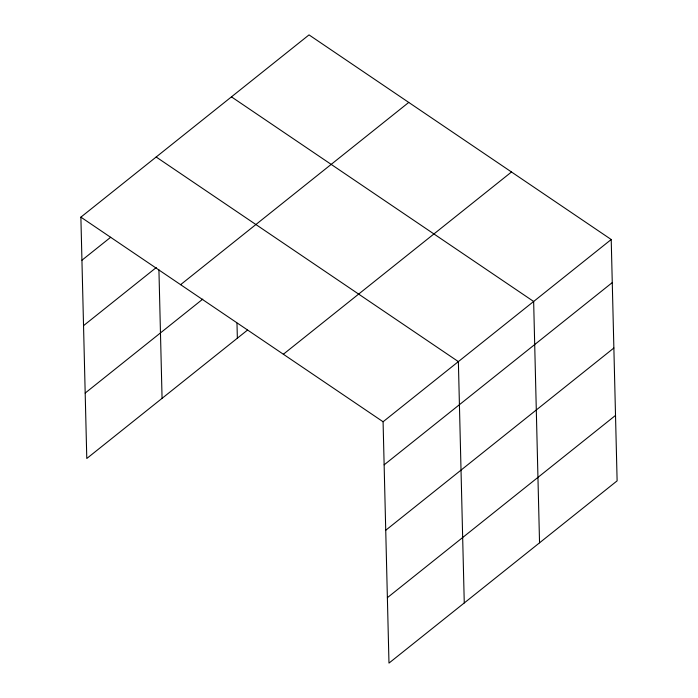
<?xml version="1.0" encoding="UTF-8"?>
<svg xmlns="http://www.w3.org/2000/svg" width="698" height="698" viewBox="0 0 698 698"><rect width="100%" height="100%" fill="white"/><g stroke="black" fill="none" stroke-linecap="round" stroke-linejoin="round"><path stroke-width="1.05" d="M247.467 330.119L86.788 458.49L80.881 217.148L309.022 34.9L611.212 239.51L617.119 480.852L388.978 663.1L383.08 421.758L611.212 239.51M81.936 260.223L110.694 237.25M83.533 325.652L156.282 267.535M180.608 284.671L408.749 102.423M85.182 393.061L202.76 299.128M283.353 354.244L511.494 171.987M384.136 464.842L612.268 282.594M385.732 530.262L613.865 348.014M387.381 597.671L615.514 415.423M231.457 96.865L533.647 301.475L539.545 542.817M156.169 157.006L458.368 361.616L464.266 602.959M80.881 217.148L383.08 421.758M236.988 323.191L237.355 338.207M158.926 269.864L162.067 398.349"/></g></svg>
